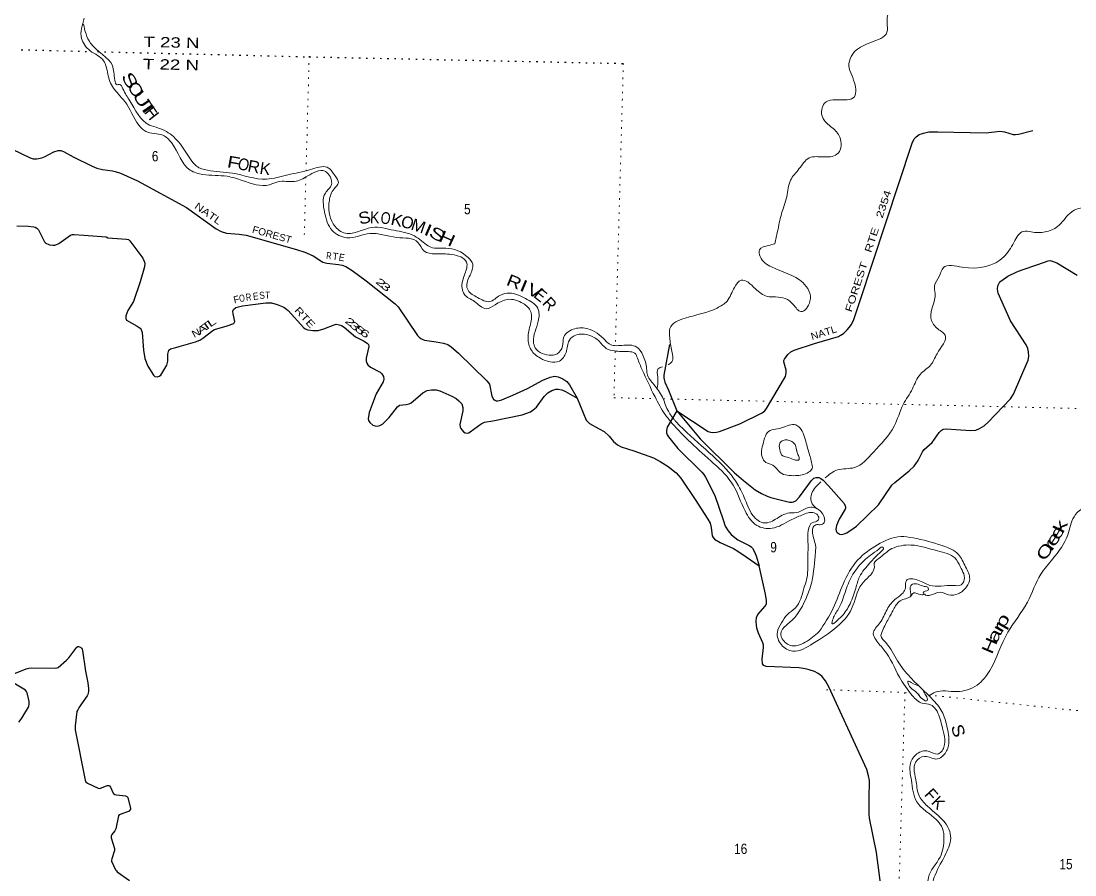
# Model space of a CAD drawing. Header units: feet. Extents: x -751810 to -497223, y -177792 to 12311.
# Drawn here: x -590454 to -572630, y -31178 to -16741 of the extents above; entities that cross this region are included whole.
import ezdxf
from ezdxf.enums import TextEntityAlignment as Align

# ---------------------------------------------------------------- set-up
doc = ezdxf.new("R2010")
doc.units = ezdxf.units.FT
doc.header["$LTSCALE"] = 80
doc.linetypes.add('DOTTED', pattern=[1.5, 0.3, -1.2])
for name, color, linetype, lineweight in [('29', 7, 'Continuous', 25), ('39', 7, 'Continuous', 13), ('6', 7, 'DOTTED', 25), ('7', 7, 'DOTTED', 13)]:
    doc.layers.add(name, color=color, linetype=linetype, lineweight=lineweight)
doc.layers.add('30', color=7, linetype='Continuous')
doc.layers.add('41', color=7, linetype='Continuous')

msp = doc.modelspace()

# ---------------------------------------------------------------- linework, layer by layer
at = {"layer": '29'}
for points in [[(-579360.33, -23328.85), (-578835.01, -23678.69), (-578792.15, -23690.24), (-578747.29, -23696.65), (-578692.83, -23693.45), (-578640.13, -23680.29), (-578295.59, -23551.2), (-577918.81, -23367.15), (-577875.82, -23331.23), (-577846.99, -23292.77), (-577755.47, -23140.62), (-577523.4, -22747.84), (-577515.3, -22690.19), (-577513.78, -22645.27), (-577552.37, -22502), (-577552.23, -22478.59), (-577542.62, -22456.15), (-577484.95, -22379.22), (-577436.89, -22334.35), (-577376.04, -22304.09), (-577032.27, -22195.05), (-576626.3, -22071.5), (-576594.26, -22053.86), (-576575.04, -22044.25), (-576536.83, -22016.37), (-576479.16, -21961.88), (-576450.08, -21924.06), (-576408.43, -21871.16), (-576369.99, -21787.82), (-576270.41, -21501.98), (-575382.3, -18805.92), (-575347.93, -18734.67), (-575312.69, -18696.2), (-575261.42, -18660.94), (-575188.9, -18634.77), (-575101.23, -18616.07), (-574948.88, -18612.03), (-574129.53, -18628.01), (-573897.54, -18604.96), (-573822.86, -18612.86), (-573672.45, -18657.94), (-573637.03, -18657.74), (-573582.56, -18651.33), (-573342.23, -18588.52)], [(-590607.79, -18909.25), (-590299.05, -19053.6), (-590247.79, -19069.63), (-590187.76, -19068.24), (-590103.61, -19053.6), (-590045.94, -19027.96), (-589984.04, -18995.89), (-589898.56, -18954.24), (-589828.08, -18928.59), (-589784.64, -18931.4), (-589738.37, -18944.62), (-589571.57, -19036.11), (-589251.37, -19194.64), (-589174.83, -19226.32), (-589075.15, -19252.34), (-588910.8, -19275.77), (-588863.01, -19283.33), (-588770.78, -19313.24), (-588483.72, -19444.1), (-587658.65, -19892.01), (-587151.76, -20251.18), (-587072.7, -20297.31), (-586981.77, -20326.1), (-586763.34, -20342.67), (-586649.78, -20361.42), (-585798.52, -20603.28), (-585656.56, -20649.91), (-585513.28, -20712.83), (-585352.38, -20815.5), (-585284.9, -20835.82), (-585084.54, -20854.09), (-585022.18, -20867.88), (-584961.3, -20890.32), (-584855.33, -20957.42), (-584616.83, -21133.41), (-584129.22, -21523.95), (-584077.02, -21573.06), (-583751.44, -22054.76), (-583721.38, -22082.73), (-583692.55, -22108.37), (-583660.51, -22124.4), (-583629.99, -22137.82), (-583436.1, -22165.48), (-583308.08, -22185.3), (-583238.88, -22211.35), (-583179.92, -22246.2), (-583055.49, -22357.07), (-582574.38, -22826.38), (-582532.77, -22881.5), (-582494.28, -23082.82), (-582465.44, -23134.1), (-582439.81, -23153.34), (-582420.59, -23162.95), (-582388.68, -23162.22), (-582321.26, -23146.93), (-582137.74, -23063.61), (-581888.43, -22954.89), (-581631.88, -22814.33), (-581504.26, -22759.07), (-581424.17, -22746.25), (-581368.34, -22754.36), (-581292.8, -22787.92), (-581222.32, -22832.8), (-581176.55, -22890.37), (-581046.53, -23118.33)], [(-590528.2, -20201.46), (-590333.55, -20209.07), (-590238.17, -20217.18), (-590214.14, -20226.79), (-590190.13, -20242.79), (-590161.27, -20271.67), (-590056.1, -20470.91), (-590039.53, -20488.04), (-590023.5, -20502.46), (-589997.87, -20515.28), (-589972.24, -20524.9), (-589917.77, -20531.31), (-589885.74, -20529.71), (-589867.21, -20524.48), (-589818.45, -20499.25), (-589615.76, -20359.63), (-589582.97, -20348.6), (-589558.93, -20348.6), (-589394.72, -20360.24), (-589015.9, -20387.1), (-588986.49, -20406.32), (-588669.8, -20428.75), (-588639.42, -20431.94), (-588613.78, -20457.59), (-588395.92, -20749.28), (-588378.02, -20789.54), (-588363.88, -20835.82), (-588367.08, -20896.73), (-588437.87, -21148.63), (-588555, -21481.38), (-588649.31, -21636.32), (-588681.07, -21723.72), (-588684.27, -21771.8), (-588671.53, -21798.1), (-588492.41, -21897.47), (-588440.78, -21935.28), (-588421.55, -21957.72), (-588404.14, -22007.34), (-588385.37, -22307.26), (-588360.68, -22448.15), (-588311.13, -22575.21), (-588216.5, -22729.5), (-588190.87, -22752.66), (-588152.42, -22755.87), (-588117.18, -22746.25), (-588087.77, -22726.51), (-587989.02, -22557.13), (-587974.29, -22489.99), (-587969.8, -22371.22), (-587953.24, -22306.08), (-587928.15, -22284.67), (-587839.04, -22262.36), (-587778.99, -22244.58)], [(-573255.6, -20856.91), (-573084.35, -20797.36), (-573045.9, -20790.95), (-572996.26, -20804.76), (-572936.97, -20826.21), (-572591.09, -21037.47)], [(-579360.33, -23328.85), (-578968.46, -23806), (-578395.16, -24374.58), (-578234.66, -24510.83), (-578036.02, -24664.69), (-577933.49, -24728.8), (-577835.62, -24775.96), (-577773.3, -24799.32), (-577455.6, -24877.16), (-577414.46, -24876.25), (-577388.83, -24869.84), (-577350.38, -24850.61), (-577285.39, -24787.44), (-577087.88, -24508.03), (-577042.8, -24472.37), (-577004.36, -24459.55), (-576962.7, -24459.55), (-576925.82, -24474.21), (-576889.01, -24501.22), (-576799.87, -24597.6), (-576530.17, -24898.69), (-576513.27, -24936.1), (-576507.75, -24953.17), (-576507.75, -24975.62), (-576514.15, -24996.45), (-576614.33, -25163.06), (-576660.54, -25271.91), (-576672.75, -25331.41), (-576668.61, -25361.46), (-576656.14, -25383.41), (-576630.51, -25405.85), (-576616.68, -25411.55), (-576609.69, -25414.99), (-576577.57, -25421.17), (-576557.41, -25417.96), (-576530.17, -25411.55), (-576485.32, -25392.32), (-576363.57, -25310.58), (-576323.3, -25278.86), (-575949.87, -24917.98), (-575727.59, -24589.36), (-575678.4, -24543.07), (-575435.85, -24347.75), (-575349.52, -24265.62), (-575318.68, -24225.83), (-575279.04, -24169.45), (-575206.49, -24023.4), (-575179.72, -23983.54), (-575043.73, -23865.11), (-574926.61, -23698.26), (-574889.32, -23662.32), (-574856.12, -23643.76), (-574798.45, -23637.35), (-574643.51, -23645.83), (-574388.96, -23663.82), (-574308.25, -23656.59), (-574240.97, -23627.74), (-574167.27, -23582.86), (-574096.14, -23520.66), (-573718.72, -23127.7), (-573670.36, -23051.39), (-573419.45, -22476.89), (-573411.14, -22409.69), (-573414.35, -22335.96), (-573423.96, -22278.26), (-573453.71, -22214.52), (-573719.74, -21810.56), (-573929, -21340.55), (-573939.79, -21274.96), (-573933.39, -21217.27), (-573898.14, -21149.95), (-573845.85, -21108.87), (-573763.58, -21053.79), (-573612.99, -20980.07), (-573520.23, -20948.92), (-573255.6, -20856.91)], [(-587778.99, -22244.58), (-587503.66, -22163.03), (-587428.34, -22134.02), (-587381.88, -22103.54), (-587210.47, -21973.74), (-587180.31, -21956.81), (-586970.88, -21892.71), (-586858.04, -21851.94), (-586839.56, -21821.55), (-586864.71, -21690.05), (-586874.06, -21643.59), (-586861.9, -21615.87), (-586822.79, -21582.68), (-586706.88, -21555.67), (-586312.97, -21502.8), (-586220.46, -21505.75), (-586124.34, -21531.4), (-586012.2, -21576.27), (-585965.52, -21614.78), (-585935.31, -21637.18), (-585671.84, -21925.45), (-585650.16, -21944.89), (-585605.31, -21964.12), (-585518.99, -21975.6), (-585429.09, -21970.54), (-585330.92, -21944.8), (-585159.54, -21877.21), (-585124.72, -21867.96), (-585076.66, -21874.37), (-585035.01, -21887.19), (-584992.12, -21913.88), (-584795.37, -22078.19), (-584663.43, -22149.61), (-584602.47, -22185.3), (-584580.05, -22207.73), (-584570.45, -22241.6), (-584618.2, -22440.52), (-584615.29, -22489.81), (-584605.68, -22525.07), (-584589.66, -22550.71), (-584543.48, -22590.03), (-584382.05, -22678.67), (-584352.57, -22707.78), (-584326.94, -22749.45), (-584317.32, -22794.32), (-584332.02, -22843.26), (-584446.14, -23043.61), (-584564.6, -23358.24), (-584583.25, -23467.46), (-584580.05, -23496.31), (-584552.93, -23527.37), (-584503.15, -23573.24), (-584464.7, -23586.06), (-584428.63, -23588.45), (-584384.61, -23579.65), (-584339.75, -23554), (-584226.19, -23443.76), (-584086.64, -23262.31), (-584055.58, -23237.59), (-583940.51, -23224.02), (-583891.2, -23214.23), (-583855.96, -23198.2), (-583821.91, -23170.43), (-583661.61, -23024.09), (-583586.83, -22989.85), (-583513.14, -22977.03), (-583436.24, -22977.03), (-583373.05, -22993.21), (-583167.11, -23082.81), (-583092.66, -23124.65), (-583048.57, -23159.74), (-583000.51, -23214.23), (-582981.29, -23275.13), (-582984.03, -23333.71), (-583030.83, -23560.79), (-583026.14, -23605.29), (-583016.53, -23630.94), (-582969.33, -23687.68), (-582942.84, -23704.66), (-582910.8, -23707.87), (-582881.97, -23701.46), (-582858.65, -23683.98), (-582670.71, -23550.78), (-582616.04, -23525.16), (-582475.94, -23502.17), (-581977.56, -23397.17), (-581837.49, -23348.86), (-581792.63, -23316.81), (-581763.8, -23294.37), (-581737.53, -23268.01), (-581606.18, -23090.42), (-581545.93, -23025.11), (-581475.58, -22985.09), (-581411.37, -22967.42), (-581369.72, -22964.21), (-581308.33, -22973.56), (-581247.97, -23002.68), (-581046.53, -23118.33)], [(-579488.68, -22209.42), (-579581.93, -22725.42), (-579581.93, -22773.5), (-579577.2, -22799.03), (-579568.58, -22844.52), (-579503.93, -22981.88), (-579360.33, -23328.85)], [(-581046.53, -23118.33), (-580895.54, -23488.31), (-580876.32, -23513.95), (-580841.69, -23546), (-580678.18, -23632.71), (-580591.17, -23680.63), (-580510.09, -23757.76), (-580434.18, -23847.31), (-580366.92, -23903.91), (-580302.82, -23940.27), (-580089.47, -24007.13), (-579758.15, -24126.19), (-579642.11, -24187.26), (-579508.24, -24273.63), (-579376.88, -24379.41), (-579293.03, -24467.97), (-579051.56, -24830.81), (-578838.98, -25160.4), (-578800.18, -25232.05), (-578784.18, -25305.1), (-578767.36, -25444.31), (-578748.91, -25475.66), (-578723.28, -25501.3), (-578631, -25558.07), (-578405.73, -25659.25), (-578329.2, -25703.24), (-578191.94, -25798.12), (-577968.73, -25953.43)], [(-579360.33, -23328.85), (-579523.73, -23609.59), (-579537.07, -23661.4), (-579537.07, -23703.08), (-579524.26, -23738.33), (-579503.65, -23769), (-579346.4, -23967.92), (-578941.6, -24369.27), (-578905.9, -24408.27), (-578877.06, -24453.14), (-578719.42, -24763.49), (-578580.34, -25176.54), (-578543.85, -25283.34), (-578492.95, -25362.68), (-578441.33, -25421.18), (-578409.29, -25450.02), (-578329.79, -25511.62), (-578130.54, -25613.5), (-578104.91, -25631.13), (-578082.49, -25655.17), (-578053.65, -25703.25), (-578022.54, -25782.66), (-577968.73, -25953.43)], [(-575893.64, -31486.14), (-575986.17, -30799.82), (-576104.73, -30216.9), (-576112.09, -30150.76), (-576108.23, -29885.45), (-576102.48, -29583.4), (-576119.94, -29505.49), (-576150.54, -29397.48), (-576790.3, -27999.43), (-576845.78, -27897.36), (-576912.11, -27819.97), (-576973.94, -27772.34), (-577034.82, -27737.08), (-577124.53, -27708.24), (-577191.81, -27695.41), (-577294.62, -27678.51), (-577850.33, -27652.76), (-577890.26, -27637.71), (-577912.69, -27608.86), (-577918.08, -27531.65), (-577896.5, -27333.7), (-577896.67, -27291.53), (-577906.28, -27253.06), (-577981.69, -27089.42), (-578012.01, -27006.24), (-578021.62, -26894.06), (-578015.87, -26825.04), (-577992.79, -26772.25), (-577868.02, -26636.05), (-577845.41, -26592.75), (-577848.61, -26538.25), (-577860.34, -26433.55), (-577968.73, -25953.43)], [(-590576.19, -27775.55), (-590367.94, -27692.21), (-590323.75, -27683.01), (-590281.43, -27677.79), (-589871.63, -27684.63), (-589845.7, -27677.79), (-589829.68, -27669.77), (-589683.54, -27547.41), (-589647.05, -27506.3), (-589512.4, -27327.21), (-589496.47, -27317.18), (-589482.05, -27317.18), (-589450.01, -27330), (-589432.39, -27344.43), (-589421.3, -27362.89), (-589414.77, -27382.89), (-589364.99, -27732.55), (-589324.29, -27930.92), (-589313.84, -28023.98), (-589312.24, -28070.46), (-589318.87, -28105.82), (-589325.05, -28129.76), (-589336.26, -28150.59), (-589433.18, -28287.86)], [(-590489.7, -28595.03), (-590442.15, -28525.73), (-590390.36, -28445.48), (-590345.5, -28368.55), (-590329.49, -28339.71), (-590324.68, -28326.88), (-590318.64, -28289.61), (-590319.88, -28243.54), (-590348.71, -28099.3), (-590360.74, -28075.12), (-590380.75, -28054.42), (-590606.11, -27920.95)], [(-589433.18, -28287.86), (-589478.84, -28352.53), (-589496.46, -28384.59), (-589509.49, -28415.62), (-589539.71, -28657.04), (-589541.32, -28687.5), (-589539.34, -28725.69), (-589372.71, -29577.55), (-589360.29, -29602.65), (-589328.25, -29628.3), (-589148.83, -29711.64), (-589132.81, -29714.84), (-589110.53, -29712.29), (-589007.86, -29673.17), (-588990.24, -29668.36), (-588972.62, -29666.76), (-588961.4, -29671.57), (-588940.57, -29692.41), (-588896.62, -29794.95), (-588889.31, -29802.99), (-588870.09, -29817.42), (-588842.86, -29825.43), (-588685.86, -29843.06), (-588663.65, -29852.25), (-588650.62, -29870.3), (-588604.16, -30056.22), (-588604.16, -30070.64), (-588612.05, -30081.17), (-588628.19, -30097.89), (-588778.78, -30153.98), (-588793.2, -30163.6), (-588804.64, -30178.05), (-588852.47, -30400.8), (-588866.48, -30430.64), (-588921.35, -30496.96), (-588930.33, -30524.52), (-588932.57, -30549.85), (-588874.9, -30734.16), (-588875.17, -30765.62), (-588921.36, -30904.05), (-588924.56, -30929.69), (-588922.23, -30946.51), (-588855.46, -31093.69), (-588842.86, -31110.79), (-588826.84, -31126.82), (-588619.04, -31271.6)]]:
    msp.add_lwpolyline(points, dxfattribs=at)
at = {"layer": '39'}
for points in [[(-576851.92, -24463.13), (-576644.45, -24330.34), (-576359.47, -24290.35), (-576036.66, -24029.09), (-575686.8, -23590.78), (-575533.69, -23224.06), (-575378.18, -22958.21), (-575243.12, -22710.21), (-575071.3, -22559.57), (-574961.31, -22365.64), (-574825.14, -22049.08), (-574970.4, -21927.85), (-575066.5, -21758.98), (-574993.32, -21346.66), (-575005.36, -21217.4), (-574924.2, -21061.34), (-574853.19, -20909.16), (-574534.5, -20903.97), (-573831.92, -20727.21), (-573662.64, -20483.76), (-573502.35, -20296.65), (-573371.43, -20306.73), (-572924.33, -20216.79), (-572715.03, -19992.11), (-572562.44, -19907.73), (-572149.37, -19928.2), (-571957.79, -19802.07), (-571824.58, -19668.99), (-571463.29, -19648.33), (-571247.31, -19635.51), (-571132.79, -19536.43), (-570802.68, -19573.78), (-570682.78, -19767.21), (-570490.06, -19695.55), (-570370.28, -19519.92), (-570125.06, -19570.07), (-569731.18, -19779.82), (-569632.75, -19928.56), (-569313.3, -20002.04), (-568939.72, -19844.42), (-568245.57, -19564.67), (-568080.19, -19563.18), (-567697.33, -19706.21), (-567335.68, -19663.36), (-567283.04, -19650.05), (-566953.12, -19699.49), (-566829.49, -19661.06), (-566501.24, -19688.29), (-565998.65, -19784.75), (-565386.5, -19588.45), (-565061.15, -19420), (-564890.8, -19235.06), (-564627.78, -19180.61), (-564182.33, -19193.51), (-563875.5, -19174.03), (-563650.17, -19080.68), (-563545.02, -18812.05), (-563353.54, -18566.93), (-563301.78, -18357.98), (-563089.24, -17931.67), (-563008.94, -17577.95), (-562832.82, -17159.14), (-562612.76, -16892.28), (-562324.12, -16499.4), (-562201.03, -16243.15), (-562091.13, -15930.22), (-561890.67, -15126.58), (-561796.52, -14664.17), (-561615.71, -14455.18), (-561532.38, -14164.03), (-561398.57, -13617.52), (-561383.35, -12921.96), (-561295.6, -12606.67), (-561118.7, -12139.48), (-560918.37, -11218.87), (-560975.18, -10487.92), (-561176.84, -9986.67), (-561389.28, -9779.71), (-561538.22, -9511.2), (-561827.04, -9288.95), (-561931.2, -8994.92), (-562056.94, -8412.15), (-562163.12, -8118.08), (-562201.4, -7865.4), (-562407.05, -7612.15), (-562633.02, -7243.64), (-562952.31, -7160.08), (-563417.33, -7235.62), (-564128.89, -7343.67)], [(-590857.32, -8561.5), (-590324.82, -8669.45), (-590099.32, -8691.07), (-589928.7, -8740.08), (-589769.72, -9010.76), (-589437.55, -9171.15), (-589314.12, -9144.82), (-589237.38, -9137.93), (-589070.14, -9271.59), (-588624.11, -9248.19), (-588377.54, -9213.66), (-588221.56, -9169.68), (-587621.63, -9106.29), (-587060.55, -9076.6), (-586873.62, -8988.71), (-586602.91, -9083.63), (-586375.07, -9085.11), (-586172.5, -8902.68), (-585879.98, -8895.08), (-585546.65, -8857.85), (-585215.66, -8840.75), (-584824.22, -8951.64), (-584518.01, -8970.46), (-584353.31, -9011.31), (-584036.59, -9254.16), (-583771.32, -9185.64), (-583680.66, -9191.06), (-583512.8, -9411.46), (-583243.88, -9617.27), (-582841.16, -9778.75), (-582520.18, -9882.51), (-582256.27, -10023.7), (-582147.49, -10281.51), (-582102.27, -10604.89), (-581939.79, -10657.81), (-581689.6, -10649.55), (-581580.5, -10762.15), (-581505.97, -10892.37), (-581256.43, -11049.48), (-581017.85, -11260.88), (-580633.69, -11323.25), (-580459.82, -11420.71), (-580200.07, -11569.91), (-579866.9, -11667.81), (-579716.96, -11748.77), (-579213.68, -12303.05), (-578853.37, -12720.01), (-578431.43, -12940.28), (-578219.09, -12903.21), (-577950.05, -12850.87), (-577709.2, -12921.13), (-577342.25, -12799.71), (-577003.14, -12778.7), (-576738.61, -12881.59), (-576191.45, -12839.58), (-575884.95, -12840.26), (-575641.26, -12985.18), (-575543.06, -13148.03), (-575488.84, -13288.02), (-575217, -13437.41), (-575135.61, -13517.32), (-574589.95, -14070.24), (-574529.91, -14349.47), (-574535.52, -14698.29), (-574656.14, -15051.39), (-574804.86, -15270.96), (-575049.86, -15583.83), (-575218.71, -15926.1), (-575449.04, -16329.95), (-575724.44, -16527.4), (-575796.76, -16635.2), (-575824.22, -16963.51), (-575952.66, -17050.27), (-576394.32, -17303.65), (-576451.22, -17456.05), (-576357.68, -17784.21), (-576377.93, -18040.03), (-576527.7, -18074.03), (-576865.38, -18131.36), (-576901.37, -18362.74), (-576738.88, -18540.7), (-576604.41, -18706.13), (-576632.92, -18973.92), (-576865.86, -19038.91), (-577124.24, -19055.11), (-577296.63, -19242.04), (-577438.82, -19431.45), (-577503.81, -19710.78), (-577595.3, -20007.86), (-577658.4, -20295.29), (-577706.16, -20506.32)], [(-589385.06, -16690.55), (-589430.95, -17036.74), (-589285.04, -17242.68), (-589057.91, -17413.56), (-589017.06, -17506.96), (-588952.57, -17760.05), (-588808.84, -17976.04), (-588701.91, -18098.69), (-588458.41, -18505.79), (-588345.09, -18606.35), (-588057.77, -18671.27), (-587910.56, -18796.56), (-587593.37, -19261.26), (-587382.79, -19333.07), (-586967.91, -19365.67), (-586714.92, -19434.09), (-586250.29, -19507.79), (-586110.34, -19457.5), (-585829.98, -19453.74), (-585606.66, -19360.37), (-585318.99, -19278.07), (-585259.25, -19325.37), (-585208.36, -19420.94), (-585203.61, -19501.69), (-585306.81, -19649.34), (-585320.06, -19971.83), (-585191.97, -20282.36), (-584941.84, -20403.18), (-584555.55, -20332.48), (-584100.9, -20399.97), (-583741.26, -20482.14), (-583640.71, -20624.86), (-583445.96, -20678.27), (-583169.83, -20686.55), (-582919.84, -20815.43), (-582947.24, -21014.67), (-582995.52, -21257.96), (-582956.85, -21361.41), (-582785.38, -21483.04), (-582587.71, -21605.07), (-582437.42, -21538.81), (-582226.23, -21447.26), (-581963.17, -21515.84), (-581832.31, -21655), (-581837.67, -21862.64), (-581879.83, -22101.99), (-581826.59, -22302.47), (-581671.51, -22439.98), (-581349.66, -22489.3), (-581236.41, -22343.81), (-581180.69, -22138.96), (-581068.35, -22049.93), (-580840.57, -22055.45), (-580674.79, -22154.8), (-580555.74, -22275.62), (-580419.3, -22318.05), (-580181.54, -22329.77), (-580073.1, -22357.66), (-580028.06, -22441.04), (-579948.54, -22637.89), (-579732.03, -23092.98), (-579563.35, -23388.01), (-579446.02, -23538.71)], [(-589398.43, -16791.39), (-589280.92, -17111.65), (-588909.98, -17494.49), (-588869.59, -17741.16), (-588830.47, -17816.38), (-588790.08, -17812.97), (-588732.75, -17884.44), (-588617.05, -18087.89), (-588284.87, -18498.37), (-588130.41, -18549.15), (-587878.66, -18694.19), (-587590.35, -19073.75), (-587487.43, -19194.32), (-587303.03, -19263.71), (-586880.34, -19312.56), (-586305.25, -19414.17), (-585943.11, -19341.08), (-585556.52, -19252.23), (-585279.61, -19212.12), (-585140.83, -19359.46), (-585088.21, -19473.21), (-585160.46, -19576.97), (-585240.28, -19775.41), (-585173.99, -20167.68), (-584996.99, -20321.66), (-584519.65, -20232.19), (-584147.33, -20278.25), (-583800.02, -20374.35), (-583566.77, -20541.29), (-583522.77, -20564.15), (-583268.95, -20580.15), (-582894.38, -20737.17), (-582815.59, -20853.34), (-582860.91, -21038.18), (-582912.6, -21243.1), (-582893.22, -21291.8), (-582731.86, -21415.29), (-582527.3, -21484.99), (-582356.23, -21380.73), (-582192.25, -21340.9), (-581923.5, -21431.75), (-581716.39, -21594.26), (-581705.82, -21814.25), (-581788.07, -22163.91), (-581757.43, -22265.22), (-581481.16, -22390.47), (-581388.04, -22367.7), (-581297.22, -22238.01), (-581274.53, -22081.04), (-581086.79, -21942.76), (-580867.01, -21944.12), (-580577.67, -22134.11), (-580510.13, -22197.67), (-580292.78, -22225.21), (-580041.17, -22253.28), (-579936.52, -22392.03), (-579873.56, -22614.84), (-579864.94, -22705.73), (-579752.91, -22886.95), (-579607.1, -23098.93), (-579517.86, -23318.12), (-579410.57, -23476.21)], [(-577706.16, -20506.32), (-577811.48, -20534.95), (-577965.9, -20607.2), (-577953.63, -20722.35), (-577758.85, -20898.79), (-577232.75, -21163), (-577110.77, -21477.48), (-577262.81, -21652.62), (-577396, -21533.6), (-577529.49, -21432.73), (-577692.4, -21406.02), (-577833.39, -21395.79), (-578034.97, -21265.63), (-578276.67, -21122.76), (-578389.53, -21244.05), (-578514.22, -21474.06), (-578679.46, -21592.53), (-579222.65, -21763.68), (-579479.52, -21937.21), (-579485.56, -22062.15), (-579453, -22294.58), (-579448.28, -22502.39), (-579508.71, -22552.95)], [(-579604.24, -22585.62), (-579675.99, -22617.88), (-579684.37, -22762.96), (-579690.84, -22914.12), (-579700.69, -22962.94)], [(-579410.57, -23476.21), (-579373.84, -23515.96), (-578879.2, -23981.37), (-578428.76, -24436.02), (-578285.16, -24660.08), (-578162.62, -24940.28), (-578076.45, -25098.91), (-577880.89, -25226.96), (-577667.91, -25149.56), (-577428.42, -25054.42), (-577376.04, -25057.24), (-577098.22, -24960.67), (-576925.98, -25033.9), (-576871.05, -25129.54), (-576864.09, -25198.22), (-576917.45, -25255.88), (-576994.06, -25254.71), (-577057.24, -25296.09), (-577068.52, -25370.54), (-577052.12, -25479.69), (-577015.83, -25605.29), (-577017.61, -25716.19), (-577082.26, -26225.44), (-577187.93, -26526.34), (-577450.13, -26905.5), (-577573, -27022.6), (-577604.8, -27118.92), (-577591.4, -27163.49), (-577448.35, -27296.78), (-577191.41, -27244.26), (-576954.6, -27064.37)], [(-579446.02, -23538.71), (-579127.44, -23868.65), (-578739.86, -24219.48), (-578411, -24585.54), (-578208.34, -25024.28), (-578010.59, -25267.32), (-577751.24, -25315.67), (-577438.5, -25179.3), (-577247.56, -25093.5), (-577037.25, -25056.4), (-576969.55, -25109.87), (-576972.73, -25182.43), (-577074.21, -25223.22), (-577130.04, -25309.09), (-577145.25, -25502.46), (-577145.04, -25865.49), (-577168.27, -26181.77), (-577213.04, -26332.34), (-577359.58, -26666.89), (-577496.47, -26777.73), (-577593.49, -26917.41), (-577662.58, -27075.68), (-577593.44, -27290.52), (-577403.51, -27392.26), (-577060.69, -27266.44), (-576648.72, -26978.32), (-576405.93, -26677.51), (-576233.87, -26260.67), (-576023.89, -25993.64), (-576017.29, -25959.46)], [(-577108.6, -24101.36), (-577173.58, -23878.51), (-577284.34, -23618.66), (-577350.09, -23569.25), (-577590.88, -23620), (-577832.08, -23696.96), (-577888.69, -23831.22), (-577921.42, -24111.05), (-577856.35, -24202.81), (-577738.15, -24251.01), (-577613.08, -24373.94), (-577357.83, -24426.26), (-577133.07, -24369.21), (-577073.57, -24305.59), (-577084.01, -24202.58), (-577108.6, -24101.36)], [(-577335.89, -24006.25), (-577383.25, -23875.29), (-577427.11, -23844.36), (-577564.04, -23832.18), (-577619.19, -23875.7), (-577622.95, -23984.55), (-577570.24, -24092.25), (-577473.92, -24121.96), (-577357.64, -24164.08), (-577294.98, -24154.96), (-577294.46, -24122.7), (-577321.55, -24051.7), (-577336.9, -24003.06)], [(-575096.26, -28149.82), (-574990.84, -28088.83), (-574631.72, -28078.22), (-574283.12, -27968.62), (-574069.4, -27719.8), (-573764.61, -27075.08), (-573433.81, -26567.9), (-573204.33, -26091.43), (-573006.67, -25838.34), (-572750.04, -25428.84), (-572644.27, -25121.9), (-572352.74, -24924.7), (-571962.34, -24975.07), (-571607.54, -25107.58), (-571120.63, -25300.61), (-570847.94, -25397.57), (-570453.13, -25173.72), (-570225.11, -24787.99), (-569899.99, -24508.62), (-569700.93, -24293.86), (-569484.15, -24230.64), (-569302, -24064.03)], [(-576995.75, -24985.57), (-577086.68, -24870.09), (-577078.3, -24725.01), (-576928.98, -24533.36)], [(-576954.6, -27064.37), (-576718.35, -26668.68), (-576550.45, -26259.83), (-576299.9, -25852.26), (-575969.12, -25597.18), (-575573.65, -25458.05), (-575368.31, -25479.35), (-574874.34, -25609.97), (-574600.48, -25759.39), (-574478.83, -25968.99), (-574409.52, -26173.75), (-574462.07, -26306.05), (-574605.13, -26424.86), (-574768.72, -26440.49), (-574911.25, -26399.98), (-575183.9, -26426.05), (-575195.61, -26401.66), (-575114.32, -26362.58), (-575109.73, -26328.36), (-575177.82, -26299.08), (-575374.88, -26263.78), (-575407.59, -26291.52), (-575411.03, -26380.2), (-575405.6, -26418.61), (-575402.02, -26446.9), (-575540.37, -26523.42), (-575677.49, -26648.37), (-575721.19, -26732.41), (-575795.97, -26868.4), (-575894.1, -27076.64), (-575909.38, -27149.01), (-575862, -27212.26), (-575653.2, -27520), (-575449.95, -27797.41), (-575021.3, -28227.52), (-574863.45, -28443.73), (-574788.82, -28692.94), (-574767.41, -28991.75), (-574856.85, -29161.81), (-574952.51, -29216.81), (-575175.68, -29175.06), (-575320.34, -29267.62), (-575348.27, -29374.08), (-575319.16, -29570.16), (-575270.79, -29823), (-575126.64, -30012.78), (-574777.49, -30371.08), (-574731.44, -30517), (-574812.91, -30818.27), (-574994.18, -31180.52), (-575034.72, -31319.05), (-574948.31, -31588.62), (-574749.85, -31912.34), (-574307.18, -32348.72), (-573945.93, -32832.25), (-573747.1, -33258.83), (-573750.71, -33357.6), (-573764.26, -33448.14), (-573719.45, -33545.64), (-573677.17, -33675.36), (-573716.55, -33741.31), (-573843.26, -33846.25), (-573889.2, -33944.37), (-573890.04, -33996.79), (-573884.93, -34180.4), (-574045.98, -34288.85), (-574161.71, -34337.49), (-574266.83, -34354.02), (-574390.82, -34414.64), (-574668.18, -34482.98), (-574810.76, -34571.55), (-574897.71, -34711.38), (-574974.54, -34849.36), (-575193.59, -35053.72), (-575499.47, -35264.82), (-575570.96, -35447.25), (-575558.47, -35548.28), (-575504.22, -35811.3), (-575530.04, -35911.74), (-575701.1, -36016), (-575969.46, -36151.03), (-576150.83, -36269.25), (-576174.2, -36343.52), (-576053.72, -36500.66), (-575890.64, -36767.37), (-575722.74, -37110.79), (-575624.08, -37245.41), (-575370.06, -37249.31), (-575166.67, -37266.56), (-574996.7, -37355.89), (-574535.15, -37371.05)], [(-576740.61, -26924.47), (-576710.73, -26822.07), (-576617.35, -26658.13), (-576505.77, -26365.39), (-576384.46, -26094.99), (-576199.29, -25865.91), (-575941.96, -25664.15), (-575877.03, -25638.93), (-575869.16, -25651.15), (-575906.39, -25709.07), (-576097.06, -25903.78), (-576272.21, -26137.05), (-576335.81, -26329.69), (-576432.79, -26592.4), (-576571.27, -26802.03), (-576681.79, -26903.19), (-576732.65, -26930.64), (-576740.61, -26924.47)], [(-576017.29, -25959.46), (-576026.95, -25933.09), (-575948.65, -25829.42), (-575724.13, -25661.45), (-575402.51, -25599.84), (-574954.43, -25699.49), (-574655.95, -25823.07), (-574569.48, -25963.56), (-574508.99, -26214.57), (-574554.28, -26272.36), (-574683.54, -26284.49), (-575084.79, -26282.36), (-575287.02, -26192.53), (-575480.69, -26197.62), (-575496.81, -26322.41), (-575534.46, -26406.54), (-575652.98, -26503.54), (-575807.2, -26688.73), (-575927.83, -26916.79), (-576039.61, -27096.59), (-575998.93, -27200.07), (-575854.55, -27375.73), (-575597.74, -27833.46), (-575376.94, -28147.43), (-575213.63, -28274.99), (-575070.88, -28301.38), (-574981.43, -28381.41), (-574880.84, -28647.16), (-574846.49, -29018.77), (-574890.09, -29096.76), (-574951.19, -29134.14), (-575109.71, -29085.32), (-575304.06, -29132.75), (-575409.4, -29288.44), (-575395.9, -29577.05), (-575302.95, -29941.5), (-575138.27, -30109.41), (-574866.62, -30395.93), (-574845.05, -30559.62), (-574910.62, -30875.25), (-575107.79, -31223.14), (-575095.78, -31479.46), (-574985.37, -31761.49), (-574839.82, -31989.61), (-574282.1, -32544.73), (-574015.87, -32917.89), (-573847.87, -33255.26), (-573837.75, -33378.44), (-573777.72, -33532.64), (-573771.99, -33677.94), (-573890.93, -33801.15), (-573951.28, -33917.2), (-573937.74, -34078.75), (-573967.52, -34175.1), (-574101.36, -34221.44), (-574271.39, -34261.18), (-574436.21, -34353.44), (-574767.91, -34414.89), (-574861.95, -34494.12), (-574938.58, -34620), (-575051.57, -34749.36), (-575528.12, -35165.56), (-575637.53, -35323.2), (-575638.43, -35504.7), (-575581.52, -35727.42), (-575617.64, -35841.82), (-575768.38, -35936.31), (-575858.19, -36003.5), (-576196, -36193.94), (-576260.08, -36291.78), (-576245.51, -36388.81), (-576118.82, -36535.96), (-576043.86, -36639.97), (-575987.12, -36747.73), (-575816.91, -37073.04), (-575621.6, -37342.25), (-575482.69, -37356.49), (-575198.43, -37360.86), (-575094.73, -37433.04), (-574347.17, -37468.73), (-573899.62, -37350.57), (-573683.3, -37065.49), (-573489.47, -36925.28), (-573193.35, -36818.91), (-572932.79, -36917.7), (-572745.16, -37037.56), (-572458.01, -36987.52), (-572144.81, -36822.92), (-572011.75, -36824.97), (-571746.93, -36909.71), (-571577.56, -36785.25)], [(-575163.62, -26431.43), (-575240.57, -26439.29), (-575355.03, -26409.3), (-575405.13, -26462.38)], [(-575277.46, -27981.02), (-575397.56, -27925.27), (-575455.7, -27904.21), (-575452.29, -27942.58), (-575309.5, -28092), (-575204.47, -28206.56), (-575128.21, -28229.91), (-575127.6, -28191.6), (-575166.65, -28112.35), (-575199, -28053.39)]]:
    msp.add_spline(points, degree=3, dxfattribs=at)
at = {"layer": '6'}
msp.add_line((-590451, -17226.07), (-589272.17, -17254.95), dxfattribs=at)
msp.add_lwpolyline([(-589163.42, -17257.62), (-585579.71, -17345.43), (-580267.38, -17457.65)], dxfattribs=at)
at = {"layer": '7'}
for p, q in [((-585581.5, -17335.32), (-585634.18, -19270.11)), ((-580267.38, -17457.65), (-580401.2, -22213.78)), ((-585636.97, -19372.58), (-585665.68, -20426.91)), ((-575285.48, -28116.99), (-575158.2, -28130.34))]:
    msp.add_line(p, q, dxfattribs=at)
for points in [[(-580404.3, -22324.01), (-580426.39, -23109.02), (-579714.98, -23125.59)], [(-579588.99, -23128.52), (-564550.5, -23478.69), (-560115.91, -23443.41)], [(-576831.72, -28046.88), (-575504.05, -28094.07), (-575411.52, -28103.77)], [(-575504.05, -28094.07), (-575667.9, -33406.79), (-575777.7, -34879.67)], [(-575111.99, -28135.18), (-570233.35, -28646.77), (-568967.97, -28688.66)]]:
    msp.add_lwpolyline(points, dxfattribs=at)

# ---------------------------------------------------------------- texts
at = {"layer": '30'}
for s, rotation, width, p in [('FOREST   RTE   2354', 71.768, 1.35, (-576408.6, -21671.58)), ('NATL', 324.68, 1.25, (-587532.6, -19895.53)), ('FOREST', 344.139, 1.05, (-586554.87, -20315.62)), ('RTE', 312.426, 1.3, (-585839.29, -21638.48)), ('NATL', 17.598, 1.1, (-577075.38, -22134.82))]:
    msp.add_text(s, height=120, rotation=rotation, dxfattribs=dict(at, width=width)).set_placement(p)
for s, rotation, width, p in [('R', 354.79, 0.75, (-585252.51, -20768.49)), ('E', 350.531, 0.9, (-585040.58, -20796.06)), ('2', 321.308, 1.8, (-584406.31, -21212.32)), ('3', 321.308, 1.8, (-584321.45, -21280.29)), ('O', 7.644, 0.75, (-586710.07, -21485.67)), ('R', 7.644, 0.8, (-586598.04, -21466.98)), ('E', 7.644, 0.85, (-586478.72, -21451.84)), ('S', 7.644, 0.85, (-586370.97, -21437.38)), ('T', 358.174, 0.85, (-586287.57, -21435.41)), ('A', 33.816, 1.5, (-587360.81, -22000.81)), ('T', 35.816, 1.7, (-587282.27, -21944.39)), ('L', 34.307, 1.65, (-587196.53, -21882.98)), ('2', 323.106, 1.75, (-584926.52, -21875.25)), ('3', 320.134, 1.85, (-584851.14, -21943.64)), ('5', 320.134, 1.85, (-584758.08, -22013.32)), ('N', 27.065, 1.15, (-587468.58, -22068.51)), ('6', 325.573, 1.75, (-584672.99, -22070.34))]:
    msp.add_text(s, height=120, rotation=rotation, dxfattribs=dict(at, width=width)).set_placement(p, align=Align.CENTER)
for s, rotation, p in [('T', 352.79, (-585145.82, -20779.87)), ('F', 13.117, (-586799.41, -21505.36))]:
    msp.add_text(s, height=120, rotation=rotation, dxfattribs=at).set_placement(p, align=Align.CENTER)
at = {"layer": '41'}
for s, rotation, width, p in [('S', 300.462, 1.55, (-588699.6, -17793.15)), ('O', 302.531, 1.3, (-588598.31, -17950.89)), ('U', 304.722, 1.5, (-588498.81, -18114.75)), ('T', 304.413, 1.85, (-588391.21, -18277.57)), ('F', 349.957, 1.3, (-586875.43, -19229.7)), ('O', 345.955, 0.9, (-586712.77, -19261.7)), ('R', 349.65, 1.05, (-586533.75, -19299.96)), ('S', 12.914, 1.15, (-584623.91, -20161.12)), ('K', 358.601, 0.9, (-584474.46, -20161.18)), ('O', 352.306, 0.8, (-584300.51, -20171.29)), ('K', 348.162, 1.1, (-584117.74, -20200.9)), ('M', 341.463, 1.05, (-583763.84, -20298.61)), ('I', 336.517, 1.5, (-583607.55, -20365.88)), ('S', 331.358, 1.5, (-583458.97, -20433.53)), ('H', 335.516, 1.35, (-583288.23, -20508.82)), ('R', 338.119, 1.25, (-582150.58, -21243.3)), ('I', 337.408, 1.5, (-581988.66, -21309.47)), ('V', 332.111, 1.4, (-581814.56, -21393.64)), ('k', 64.116, 1.55, (-572787.7, -25325.72)), ('e', 59.138, 1.5, (-572847.38, -25435.79)), ('e', 56.715, 1.6, (-572915.06, -25549.5)), ('C', 55.872, 1.45, (-573061.93, -25771.62)), ('r', 56.715, 1.75, (-572981.77, -25654.65)), ('r', 59.791, 1.65, (-573831.93, -27038.61)), ('p', 60.777, 1.55, (-573774.98, -26928.76)), ('a', 63.246, 1.5, (-573907.51, -27174.75)), ('H', 66.611, 1.35, (-573981.71, -27339.36)), ('S', 286.285, 1.2, (-574698.44, -28766.89))]:
    msp.add_text(s, height=200, rotation=rotation, dxfattribs=dict(at, width=width)).set_placement(p, align=Align.CENTER)
for s, rotation, p in [('H', 307.897, (-588322.92, -18361.15)), ('K', 351.529, (-586339.91, -19333.66)), ('O', 343.776, (-583945.93, -20241.37)), ('E', 321.73, (-581730.33, -21452.42)), ('R', 313.697, (-581584.6, -21591.03)), ('F', 312.509, (-575133.28, -29887.14)), ('K', 314.187, (-575010.96, -30026.55))]:
    msp.add_text(s, height=200, rotation=rotation, dxfattribs=at).set_placement(p, align=Align.CENTER)
at = {"layer": '6', "width": 1.35}
for s, p in [('T 23 N', (-588386.05, -17176.64)), ('T 22 N', (-588394.85, -17551.94))]:
    msp.add_text(s, height=175, rotation=358.596, dxfattribs=at).set_placement(p)
at = {"layer": '7', "width": 0.85}
for s, p in [('6', (-588242.52, -19112.64)), ('5', (-582961.67, -20007.49)), ('9', (-577781.79, -25724.38)), ('16', (-578393.15, -30824.87)), ('15', (-572890.85, -31083.22))]:
    msp.add_text(s, height=175, dxfattribs=at).set_placement(p)

doc.saveas('drawing.dxf')
